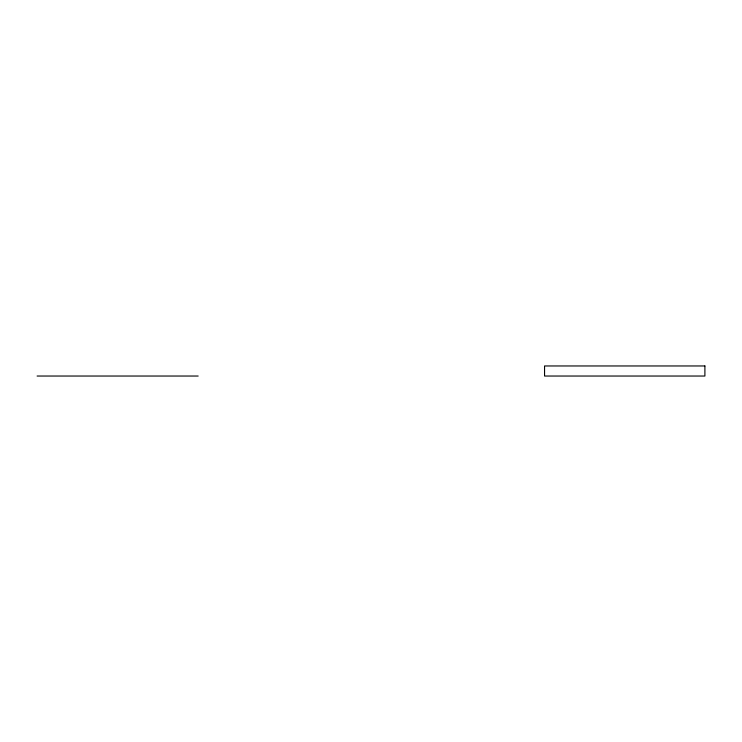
<?xml version="1.0" encoding="UTF-8"?>
<svg xmlns="http://www.w3.org/2000/svg" width="742" height="742" viewBox="0 0 742 742"><rect width="100%" height="100%" fill="white"/><g stroke="black" fill="none" stroke-linecap="round" stroke-linejoin="round"><path stroke-width="1.11" d="M37.1 376.036L198.17 376.036M704.9 365.964L544.554 365.964L544.554 376.036L704.9 376.036L704.9 365.964"/></g></svg>
